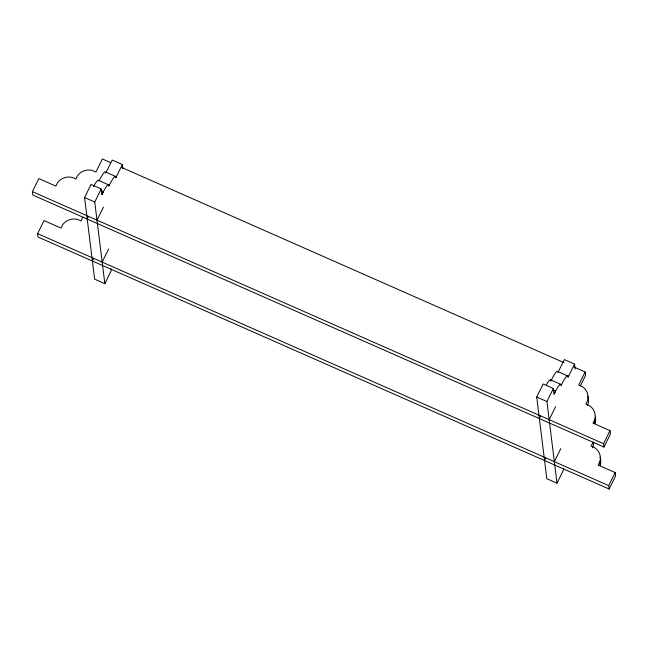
<?xml version="1.0" encoding="UTF-8"?>
<svg xmlns="http://www.w3.org/2000/svg" width="648" height="648" viewBox="0 0 648 648"><rect width="100%" height="100%" fill="white"/><g stroke="black" fill="none" stroke-linecap="round" stroke-linejoin="round"><path stroke-width="0.97" d="M110.711 162.64L102.392 158.963L95.945 172.012L92.219 170.424A13.308 12.685 -7 0 0 75.897 179.059A13.308 12.685 -7 0 0 57.648 182.574L55.85 186.106L38.848 178.605L32.4 191.654L32.821 195.056L603.976 447.08L610.424 434.03L610.003 430.628L593.001 423.128L594.71 419.556A13.308 12.685 -7 0 0 585.849 404.077A13.308 12.685 -7 0 0 582.382 386.71L578.705 385.034L585.152 371.984L574.055 367.084M82.871 217.485A13.308 12.685 -7 0 0 81.073 221.017A13.308 12.685 -7 0 0 62.824 224.532L61.025 228.064L44.024 220.563L37.576 233.612L37.997 237.014L609.152 489.038L615.6 475.988L615.179 472.586L598.185 465.086L599.886 461.514A13.308 12.685 -7 0 0 591.033 446.035A13.308 12.685 -7 0 0 592.742 442.471M111.051 268.718L111.278 270.613L104.83 283.662L94.632 279.158L84.556 197.51L91.004 184.461L101.201 188.965L101.906 194.635L103.664 191.095A13.308 2.147 -66.2 0 1 108.913 186.122A13.308 2.147 -66.2 0 1 115.749 176.418L115.919 177.609L122.367 164.56L112.169 160.064L105.721 173.113M563.209 468.237L563.444 470.132L556.996 483.181L546.799 478.678L536.722 397.03L543.17 383.981L553.368 388.484L554.064 394.154L555.822 390.614A13.308 2.147 -66.2 0 1 561.071 385.641A13.308 2.147 -66.2 0 1 567.907 375.937L568.085 377.128L574.533 364.079L564.335 359.583L557.888 372.632M104.83 283.662L94.754 202.014L101.201 188.965M87.213 219.056L88.509 216.448M101.906 194.635L103.413 191.581L100.861 190.455M96.998 220.158L103.445 207.109M92.397 261.014L93.685 258.406M102.173 262.116L108.621 249.067M556.996 483.181L546.92 401.533L553.368 388.484M539.379 418.576L540.667 415.967M554.064 394.154L555.571 391.1L553.028 389.975M549.156 419.677L555.603 406.628M580.414 385.827L585.573 375.386L585.152 371.984M544.555 460.534L545.843 457.925M554.34 461.635L560.787 448.586M603.976 447.08L603.555 443.678L610.003 430.628M609.152 489.038L608.731 485.635L615.179 472.586M121.816 167.532L563.882 362.596M98.253 180.266L108.451 184.761M550.411 379.785L560.609 384.28M84.556 197.51L94.754 202.014M536.722 397.03L546.92 401.533M32.4 191.654L603.555 443.678M37.576 233.612L608.731 485.635M594.508 420.074L594.929 423.476L595.131 422.958A13.308 12.685 -7 0 0 595.399 417.126M599.692 462.032L600.113 465.434L600.307 464.916A13.308 12.685 -7 0 0 600.04 457.205M574.533 364.079L575.149 369.101M568.085 377.128L567.956 376.067L557.709 371.442A13.308 2.147 -66.2 0 0 550.873 381.137M122.367 164.56L122.861 168.577M115.919 177.609L115.79 176.548L105.543 171.923A13.308 2.147 -66.2 0 0 99.59 179.804M593.657 441.985A13.308 12.685 -7 0 1 592.45 447.719M587.712 396.195A13.308 12.685 -7 0 1 587.274 405.761M93.458 186.6A13.308 2.147 -66.2 0 1 98.69 180.889M546.499 384.539A13.308 2.147 -66.2 0 1 550.857 380.408"/></g></svg>
